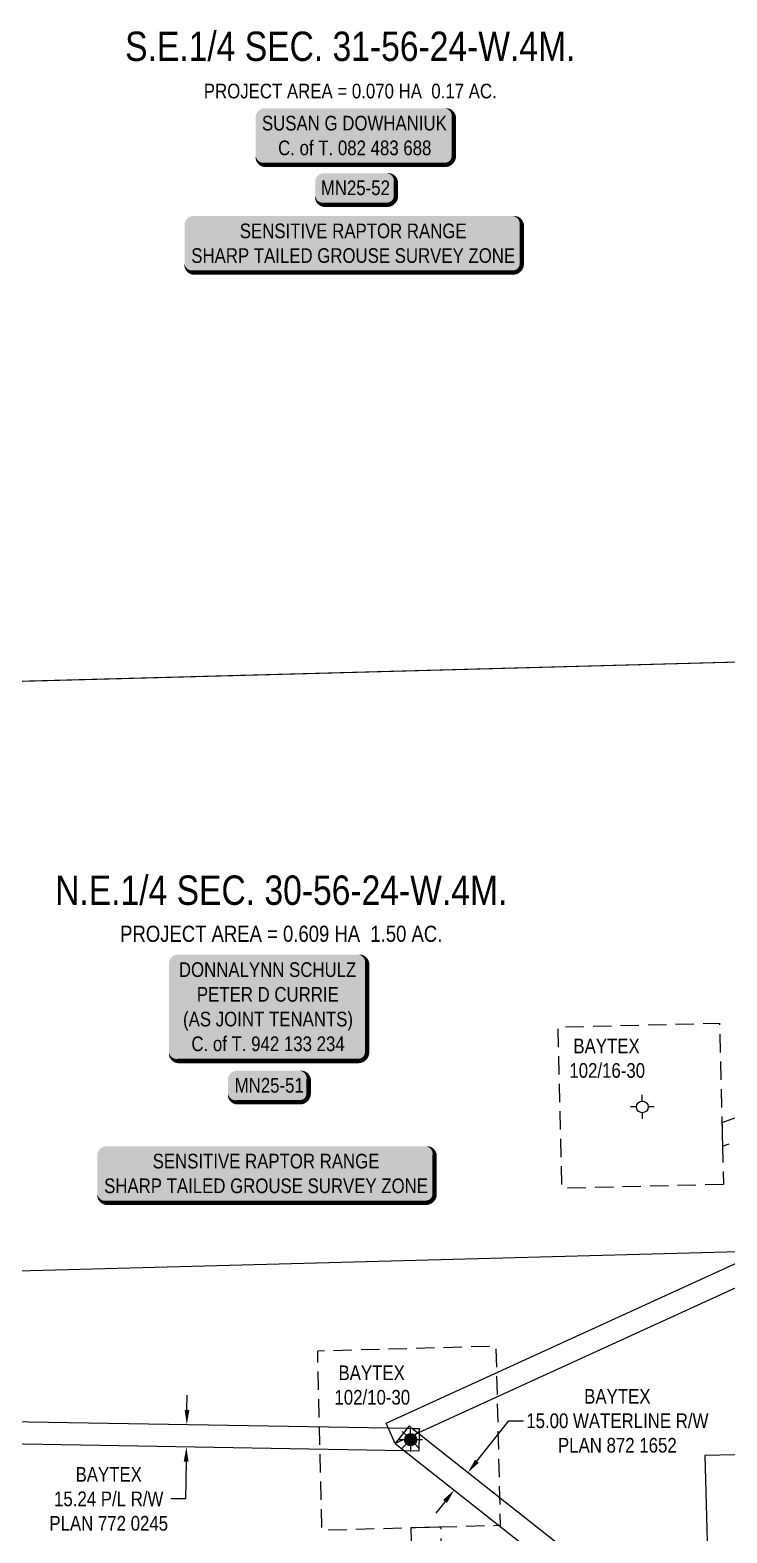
# Model space of a CAD drawing. Extents: x 88833 to 97610, y 5963373 to 5974710.
# Drawn here: x 94843 to 95318, y 5967761 to 5968785 of the extents above; entities that cross this region are included whole.
import ezdxf
from ezdxf.enums import TextEntityAlignment as Align

# ---------------------------------------------------------------- set-up
doc = ezdxf.new("R2010")
doc.units = 0
doc.header["$LTSCALE"] = 5
doc.header["$PDSIZE"] = 5
doc.linetypes.add('foc-ACCESSROAD', pattern=[3.75, 2.5, -1.25])
doc.layers.get('Defpoints').update_dxf_attribs({"color": 9})
for name, color, linetype in [('AS-OWNER', 7, 'Continuous'), ('AS-WILDLIFE-BLOCK', 131, 'Continuous'), ('C-SYMBOL', 7, 'Continuous'), ('F-AR', 190, 'foc-ACCESSROAD'), ('F-RW', 190, 'Continuous'), ('F-WS', 190, 'foc-ACCESSROAD'), ('F-WS-S', 8, 'Continuous'), ('L-AREAREQUIRED', 7, 'Continuous'), ('L-SEC', 7, 'Continuous'), ('L-TITLEDB', 4, 'Continuous'), ('P-APEX RECON-LINE LIST', 240, 'Continuous')]:
    doc.layers.add(name, color=color, linetype=linetype)
doc.layers.add('F-RW-T', color=190, linetype='Continuous', lineweight=9)
doc.layers.add('F-WS-T', color=190, linetype='Continuous', lineweight=9)
doc.styles.add('100L', font='ARIALN.TTF', dxfattribs={"height": 10})
doc.styles.add('175L', font='ARIALN.TTF', dxfattribs={"height": 2})
doc.styles.add('80', font='ARIALN.TTF', dxfattribs={"height": 10})
doc.styles.add('80CG', font='ARIALN.TTF', dxfattribs={"height": 10})
doc.dimstyles.new('Compass 5 000', dxfattribs={"dimscale": 5, "dimtxt": 9, "dimasz": 2, "dimexe": 0.2, "dimexo": 0.0625, "dimgap": 0.5, "dimtad": 0, "dimtih": 1, "dimtoh": 1, "dimzin": 0, "dimdsep": 46, "dimtxsty": '80CG', "dimcen": 0.1, "dimse1": 1, "dimse2": 1, "dimclrd": 256, "dimclrt": 256, "dimaunit": 1, "dimadec": 4, "dimazin": 0, "dimtfac": 0.06, "dimtofl": 0, "dimtmove": 0, "dimatfit": 1, "dimfxl": 0.2, "dimtolj": 1, "dimtzin": 0, "dimlwd": -1, "dimarcsym": 0})

# ---------------------------------------------------------------- blocks, each defined once
blk = doc.blocks.new('*D416')
at = {"layer": 'Defpoints', "color": 0, "transparency": 16777216}
for p in [(94913.7, 5967835), (94913.4, 5967819.7), (94949.3, 5967819.1)]:
    blk.add_point(p, dxfattribs=at)
at = {"layer": 'F-RW-T', "transparency": 16777216}
for p, q in [((94949.7, 5967844.4), (94949.9, 5967854.4)), ((94949.1, 5967809.1), (94948.7, 5967783.7)), ((94948.7, 5967783.7), (94938.7, 5967783.7))]:
    blk.add_line(p, q, dxfattribs=at)
for points in [[(94948.1, 5967844.4), (94951.4, 5967844.4), (94949.6, 5967834.4)], [(94947.5, 5967809.1), (94950.8, 5967809.1), (94949.3, 5967819.1)]]:
    blk.add_solid(points, dxfattribs=at)
at = {"layer": 'F-RW-T', "transparency": 16777216, "insert": (94896.4, 5967783.7), "char_height": 10, "attachment_point": 5, "style": '80CG'}
blk.add_mtext('\\A1;BAYTEX\\P15.24 P/L R/W\\PPLAN 772 0245', dxfattribs=at)
blk = doc.blocks.new('*D417')
at = {"layer": 'Defpoints', "color": 0, "transparency": 16777216}
for p in [(95131.8, 5967789.8), (95258.5, 5967708.7), (95249.2, 5967696.9)]:
    blk.add_point(p, dxfattribs=at)
at = {"layer": 'F-RW-T', "transparency": 16777216}
for p, q in [((95147.3, 5967809.4), (95169.1, 5967836.9)), ((95169.1, 5967836.9), (95179.1, 5967836.9)), ((95125.6, 5967782), (95119.4, 5967774.1))]:
    blk.add_line(p, q, dxfattribs=at)
for points in [[(95146, 5967810.4), (95148.6, 5967808.4), (95141.1, 5967801.6)], [(95124.3, 5967783), (95126.9, 5967780.9), (95131.8, 5967789.8)]]:
    blk.add_solid(points, dxfattribs=at)
at = {"layer": 'F-RW-T', "transparency": 16777216, "insert": (95243, 5967836.9), "char_height": 10, "attachment_point": 5, "style": '80CG'}
blk.add_mtext('\\A1;BAYTEX\\P15.00 WATERLINE R/W\\PPLAN 872 1652', dxfattribs=at)
blk = doc.blocks.new('GAS')
h = blk.add_hatch(color=255)
h.dxf.hatch_style = 1
edge = h.paths.add_edge_path()
edge.add_arc((0, 0), 0.9, 0, 360)
for p, q in [((-0.81, 0), (-1.62, 0)), ((-0.57, 0.57), (-1.14, 1.14)), ((0, 0.81), (0, 1.62)), ((0.57, 0.57), (1.14, 1.14)), ((1.62, 0), (0.81, 0)), ((-0.57, -0.57), (-1.14, -1.14)), ((0, -0.81), (0, -1.62)), ((1.14, -1.14), (0.57, -0.57))]:
    blk.add_line(p, q)
blk.add_circle((0, 0), 0.8)
blk = doc.blocks.new('GABD')
for p, q in [((-0.81, 0), (-1.62, 0)), ((0, 0.81), (0, 1.62)), ((1.62, 0), (0.81, 0)), ((0, -0.81), (0, -1.62))]:
    blk.add_line(p, q)
blk.add_circle((0, 0), 0.8)
blk = doc.blocks.new('*U452')
at = {"true_color": 0xffffa8}
h = blk.add_hatch(color=51, dxfattribs=at)
edge = h.paths.add_edge_path()
edge.add_line((-21.5, -11.5), (21.5, -11.5))
edge.add_arc((21.5, -5.5), 6, 270, 360)
edge.add_line((27.5, -5.5), (27.5, 4))
edge.add_arc((21.5, 4), 6, 0, 90)
edge.add_line((21.5, 10), (-21.5, 10))
edge.add_arc((-21.5, 4), 6, 90, 180)
edge.add_line((-27.5, 4), (-27.5, -5.5))
edge.add_arc((-21.5, -5.5), 6, 180, 270)
at = {"color": 240, "flags": 128}
blk.add_lwpolyline([(-21.5, -11.5, 3, 3, 0), (21.5, -11.5, 3, 3, 0.414214), (27.5, -5.5, 3, 3, 0), (27.5, 4, 3, 0, 0.414214), (21.5, 10, 0, 0, 0), (-21.5, 10, 0, 0, 0.414214), (-27.5, 4, 0, 0, 0), (-27.5, -5.5, 0, 3, 0.414214)], format="xyseb", close=True, dxfattribs=at)
for points in [[(-24.7, -8.4, 0, 10, 0), (0, 0, 5, 5, 0)], [(21, -6.9, 0, 10, 0), (0, 0, 5, 5, 0)]]:
    blk.add_lwpolyline(points, format="xyseb", dxfattribs=at)
at = {"color": 4, "style": '80'}
blk.add_attdef('OTHER_001', (-14.7, -5), '', height=10, dxfattribs=at)
blk = doc.blocks.new('*U470')
h = blk.add_hatch(color=59)
edge = h.paths.add_edge_path()
edge.add_line((-61.5, -37), (61.5, -37))
edge.add_arc((61.5, -31), 6, 270, 360)
edge.add_line((67.5, -31), (67.5, 29.5))
edge.add_arc((61.5, 29.5), 6, 0, 90)
edge.add_line((61.5, 35.5), (-61.5, 35.5))
edge.add_arc((-61.5, 29.5), 6, 90, 180)
edge.add_line((-67.5, 29.5), (-67.5, -31))
edge.add_arc((-61.5, -31), 6, 180, 270)
at = {"color": 1, "flags": 128}
blk.add_lwpolyline([(-61.5, -37, 3, 3, 0), (61.5, -37, 3, 3, 0.414214), (67.5, -31, 3, 3, 0), (67.5, 29.5, 3, 0, 0.414214), (61.5, 35.5, 0, 0, 0), (-61.5, 35.5, 0, 0, 0.414214), (-67.5, 29.5, 0, 0, 0), (-67.5, -31, 0, 3, 0.414214)], format="xyseb", close=True, dxfattribs=at)
blk.add_lwpolyline([(-43.2, -20, 0, 7.5, 0), (0, 0, 0, 0, 0)], format="xyseb", dxfattribs=at)
at = {"color": 1, "style": '80'}
blk.add_attdef('ENTER_TEXT_001', (-36, -5), '', height=10, dxfattribs=at)
blk = doc.blocks.new('*U493')
h = blk.add_hatch(color=59)
edge = h.paths.add_edge_path()
edge.add_line((-61.5, -20), (61.5, -20))
edge.add_arc((61.5, -14), 6, 270, 360)
edge.add_line((67.5, -14), (67.5, 12.5))
edge.add_arc((61.5, 12.5), 6, 0, 90)
edge.add_line((61.5, 18.5), (-61.5, 18.5))
edge.add_arc((-61.5, 12.5), 6, 90, 180)
edge.add_line((-67.5, 12.5), (-67.5, -14))
edge.add_arc((-61.5, -14), 6, 180, 270)
at = {"color": 1, "flags": 128}
blk.add_lwpolyline([(-61.5, -20, 3, 3, 0), (61.5, -20, 3, 3, 0.414214), (67.5, -14, 3, 3, 0), (67.5, 12.5, 3, 0, 0.414214), (61.5, 18.5, 0, 0, 0), (-61.5, 18.5, 0, 0, 0.414214), (-67.5, 12.5, 0, 0, 0), (-67.5, -14, 0, 3, 0.414214)], format="xyseb", close=True, dxfattribs=at)
blk.add_lwpolyline([(-56, -9.7, 0, 7.5, 0), (0, 0, 0, 0, 0)], format="xyseb", dxfattribs=at)
at = {"color": 1, "style": '80'}
blk.add_attdef('ENTER_TEXT_001', (-36, -5), '', height=10, dxfattribs=at)
blk = doc.blocks.new('*U851')
h = blk.add_hatch(color=255)
edge = h.paths.add_edge_path()
edge.add_line((-109, -20), (109, -20))
edge.add_arc((109, -14), 6, 270, 360)
edge.add_line((115, -14), (115, 12.5))
edge.add_arc((109, 12.5), 6, 0, 90)
edge.add_line((109, 18.5), (-109, 18.5))
edge.add_arc((-109, 12.5), 6, 90, 180)
edge.add_line((-115, 12.5), (-115, -14))
edge.add_arc((-109, -14), 6, 180, 270)
at = {"color": 131, "flags": 128}
blk.add_lwpolyline([(-109, -20, 3, 3, 0), (109, -20, 3, 3, 0.414214), (115, -14, 3, 3, 0), (115, 12.5, 3, 0, 0.414214), (109, 18.5, 0, 0, 0), (-109, 18.5, 0, 0, 0.414214), (-115, 12.5, 0, 0, 0), (-115, -14, 0, 3, 0.414214)], format="xyseb", close=True, dxfattribs=at)
at = {"color": 131, "style": '80'}
blk.add_attdef('ENTER_TEXT_001', (-36, -5), '', height=10, dxfattribs=at)

msp = doc.modelspace()

# ---------------------------------------------------------------- linework, layer by layer
at = {"layer": 'F-AR', "flags": 128}
msp.add_lwpolyline([(95558.17, 5968174.752), (95403.449, 5968175.544), (95358.844, 5968165.294), (95353.285, 5968065.358), (95334.14, 5968047.483), (95314.27, 5968039.913), (95314.651, 5968024.007), (95342.228, 5968034.512), (95367.927, 5968058.507), (95373.194, 5968153.201), (95405.112, 5968160.535), (95558.523, 5968159.75)], close=True, dxfattribs=at)
msp.add_lwpolyline([(95572.684, 5967557.463), (95107.759, 5967544.789), (95102.459, 5967764.181), (95122.574, 5967764.667), (95127.386, 5967565.452), (95572.211, 5967577.578)], dxfattribs=at)
at = {"layer": 'F-RW', "flags": 128}
msp.add_lwpolyline([(94596.02, 5968434.523), (94606.717, 5968337.243), (94606.851, 5968336.021), (94651.061, 5967931.213), (94739.848, 5967838.104), (94759.82, 5967837.612), (95086.983, 5967832.096), (95099.795, 5967831.869), (95103.056, 5967831.699), (95108.011, 5967831.611), (95107.971, 5967829.031), (95107.952, 5967827.821), (95107.776, 5967816.346), (95098.057, 5967816.519), (94760.191, 5967822.364), (94733.252, 5967822.973), (94636.482, 5967924.437), (94591.58, 5968335.583), (94580.746, 5968434.109)], dxfattribs=at)
for points in [[(95561.426, 5968036.257), (95091.675, 5967821.575), (95085.488, 5967835.349), (95553.247, 5968049.004), (95561.042, 5968052.58)], [(95306.378, 5967670.776), (95107.952, 5967827.821), (95106.99, 5967828.582), (95103.056, 5967831.699), (95101.05, 5967833.458), (95091.675, 5967821.575), (95299.167, 5967657.372), (95540.346, 5967576.782), (95572.211, 5967577.578), (95571.856, 5967592.648), (95542.549, 5967591.88)]]:
    msp.add_lwpolyline(points, close=True, dxfattribs=at)
at = {"layer": 'F-RW', "linetype": 'Continuous', "flags": 128}
msp.add_lwpolyline([(95567.478, 5967778.886), (95425.695, 5967775.106), (95424.663, 5967816.005), (95302.713, 5967813.201), (95306.378, 5967670.776), (95306.39, 5967670.292), (95307.73, 5967670.322), (95428.27, 5967673.007), (95426.203, 5967754.961), (95567.952, 5967758.729)], close=True, dxfattribs=at)
at = {"layer": 'F-WS', "flags": 128}
msp.add_lwpolyline([(95315.273, 5967998.024), (95205.304, 5967995.393), (95202.673, 5968105.361), (95312.641, 5968107.993), (95314.651, 5968024.007)], close=True, dxfattribs=at)
msp.add_lwpolyline([(95102.459, 5967764.181), (95163.397, 5967765.842), (95160.453, 5967887.726), (95038.578, 5967884.404), (95041.522, 5967762.519), (95102.459, 5967764.181)], dxfattribs=at)
at = {"layer": 'L-SEC', "flags": 128}
msp.add_lwpolyline([(93944.404, 5968317.028), (95553.805, 5968360.41)], dxfattribs=at)
at = {"layer": 'L-TITLEDB', "flags": 128}
msp.add_lwpolyline([(94758.122, 5967936.786), (94749.105, 5968338.719), (95553.805, 5968360.41), (95563.254, 5967958.509), (94758.122, 5967936.786)], close=True, dxfattribs=at)

# ---------------------------------------------------------------- block references
at = {"layer": 'AS-OWNER', "color": 5}
ref = msp.add_blockref('*U493', (95064.068, 5968712.889), dxfattribs=at)
ref.add_attrib('ENTER_TEXT_001', 'SUSAN G DOWHANIUK', (95000.814, 5968716.308), dxfattribs={"layer": '0', "color": 1, "height": 10, "style": '80'})
ref.add_attrib('ENTER_TEXT_002', 'C. of T. 082 483 688', (95011.824, 5968699.464), dxfattribs={"layer": '0', "color": 1, "height": 10, "style": '80'})
ref = msp.add_blockref('*U470', (95004.96, 5968119.163), dxfattribs=at)
ref.add_attrib('ENTER_TEXT_001', 'DONNALYNN SCHULZ', (94944.216, 5968139.426), dxfattribs={"layer": '0', "color": 1, "height": 10, "style": '80'})
ref.add_attrib('ENTER_TEXT_002', 'PETER D CURRIE', (94956.467, 5968122.582), dxfattribs={"layer": '0', "color": 1, "height": 10, "style": '80'})
ref.add_attrib('ENTER_TEXT_003', '(AS JOINT TENANTS)', (94947.051, 5968105.738), dxfattribs={"layer": '0', "color": 1, "height": 10, "style": '80'})
ref.add_attrib('ENTER_TEXT_004', 'C. of T. 942 133 234', (94952.74, 5968088.894), dxfattribs={"layer": '0', "color": 1, "height": 10, "style": '80'})
at = {"layer": 'AS-WILDLIFE-BLOCK'}
ref = msp.add_blockref('*U851', (95062.955, 5968639.484), dxfattribs=dict(at, xscale=0.9992045070000001, yscale=0.9992045070000001, zscale=0.9992045070000001))
ref.add_attrib('ENTER_TEXT_001', 'SENSITIVE RAPTOR RANGE', (94985.732, 5968642.9), dxfattribs={"layer": '0', "color": 131, "height": 9.99205, "style": '80'})
ref.add_attrib('ENTER_TEXT_002', 'SHARP TAILED GROUSE SURVEY ZONE', (94952.661, 5968626.069), dxfattribs={"layer": '0', "color": 131, "height": 9.99205, "style": '80'})
ref = msp.add_blockref('*U851', (95003.573, 5968005.52), dxfattribs=dict(at, xscale=0.9992045070000001, yscale=0.9992045070000001, zscale=0.9992045070000001))
ref.add_attrib('ENTER_TEXT_001', 'SENSITIVE RAPTOR RANGE', (94926.349, 5968008.936), dxfattribs={"layer": '0', "color": 131, "height": 9.99205, "style": '80'})
ref.add_attrib('ENTER_TEXT_002', 'SHARP TAILED GROUSE SURVEY ZONE', (94893.279, 5967992.106), dxfattribs={"layer": '0', "color": 131, "height": 9.99205, "style": '80'})
at = {"layer": 'F-WS-S', "xscale": 5, "yscale": 5, "zscale": 5}
for name, p in [('GABD', (95260.016, 5968050.897)), ('GAS', (95102.129, 5967824.062))]:
    msp.add_blockref(name, p, dxfattribs=at)
at = {"layer": 'P-APEX RECON-LINE LIST'}
ref = msp.add_blockref('*U452', (95064.6, 5968677.185), dxfattribs=at)
ref.add_attrib('OTHER_001', 'MN25-52', (95040.923, 5968672.25), dxfattribs={"layer": '0', "color": 4, "height": 10, "style": '80'})
ref = msp.add_blockref('*U452', (95005.153, 5968065.524), dxfattribs=at)
ref.add_attrib('OTHER_001', 'MN25-51', (94982.233, 5968060.588), dxfattribs={"layer": '0', "color": 4, "height": 10, "style": '80'})

# ---------------------------------------------------------------- texts
at = {"layer": 'C-SYMBOL', "color": 3, "style": '175L'}
for s, p in [('S.E.1/4 SEC. 31-56-24-W.4M.', (95061.004, 5968757.687)), ('N.E.1/4 SEC. 30-56-24-W.4M.', (95013.961, 5968182.572))]:
    msp.add_text(s, height=20, dxfattribs=at).set_placement(p, align=Align.BOTTOM_CENTER)
at = {"layer": 'F-WS-T', "char_height": 10, "attachment_point": 1, "style": '100L'}
for s, insert in [('\\pi-3.5722;BAYTEX\\P\\pi-6.3314;102/16-30', (95216.626, 5968097.38)), ('\\pi-3.5722;BAYTEX\\P\\pi-6.3314;102/10-30', (95056.55, 5967874.651))]:
    msp.add_mtext_dynamic_manual_height_columns(s, width=37.13933, gutter_width=55, heights=[0], dxfattribs=dict(at, insert=insert))
at = {"layer": 'L-AREAREQUIRED', "color": 5, "style": '100L'}
for s, height, p in [('PROJECT AREA = 0.070 HA  0.17 AC.', 10, (95061.004, 5968735.187)), ('PROJECT AREA = 0.609 HA  1.50 AC.', 11, (95013.961, 5968160.072))]:
    msp.add_text(s, height=height, dxfattribs=at).set_placement(p, align=Align.BOTTOM_CENTER)

# ---------------------------------------------------------------- dimensions: what is measured, and where the dimension line sits
at = {"layer": 'F-RW-T'}
for base, p1, p2, angle, text, picture, middle in [((95131.823, 5967789.798), (95258.48, 5967708.685), (95249.178, 5967696.93), 231.643915, 'BAYTEX\\P15.00 WATERLINE R/W\\PPLAN 872 1652', '*D417', (95242.976, 5967836.876)), ((94949.292, 5967819.093), (94913.676, 5967835.018), (94913.411, 5967819.713), 269.008896, 'BAYTEX\\P15.24 P/L R/W\\PPLAN 772 0245', '*D416', (94896.415, 5967783.688))]:
    dim = msp.add_linear_dim(base=base, p1=p1, p2=p2, angle=angle, text=text, dimstyle='Compass 5 000', dxfattribs=at)
    dim.commit()
    dim.dimension.update_dxf_attribs({"geometry": picture, "text_midpoint": middle, "dimtype": 161})

doc.saveas('drawing.dxf')
